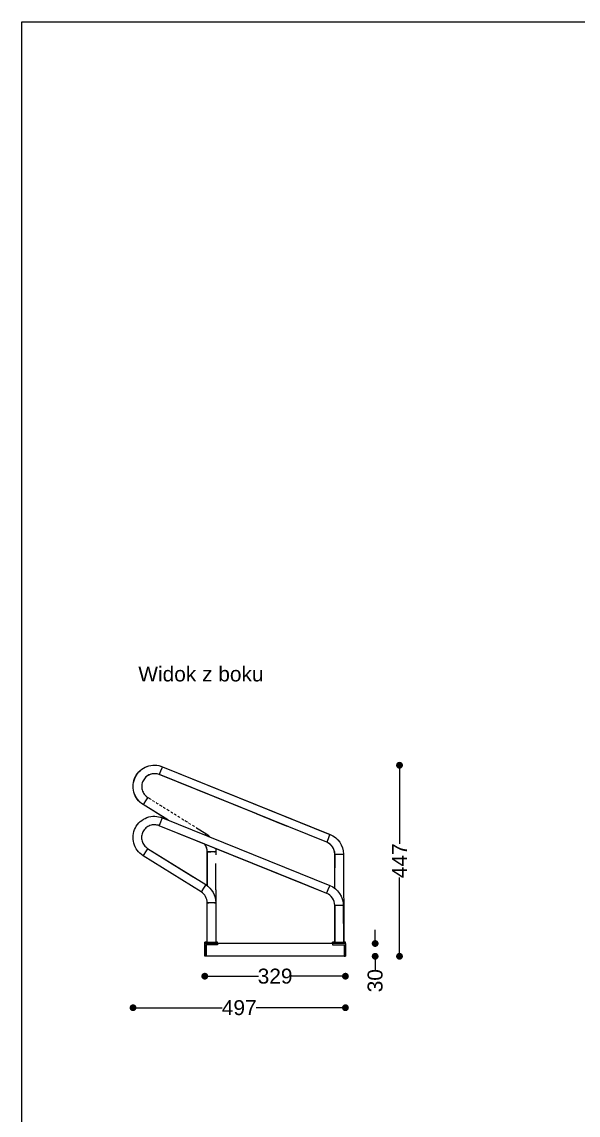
# Model space of a CAD drawing. Header units: millimetres. Extents: x 10366 to 13995, y 24552 to 29685.
# Drawn here: x 10366 to 11668, y 27125 to 29685 of the extents above; entities that cross this region are included whole.
import ezdxf

# ---------------------------------------------------------------- set-up
doc = ezdxf.new("R2010")
doc.units = ezdxf.units.MM
doc.header["$LTSCALE"] = 3
doc.layers.add('DomyÅ›lny', color=7, linetype='Continuous')
doc.styles.get("Standard").update_dxf_attribs({"font": 'arial.ttf'})
doc.dimstyles.new('MATEUSZ', dxfattribs={"dimtxt": 35, "dimasz": 16, "dimexe": 0.18, "dimexo": 0.0625, "dimgap": 0.09, "dimtad": 0, "dimdec": 0, "dimdsep": 46, "dimtxsty": 'Standard', "dimblk": 'DOT', "dimcen": 0.09, "dimse1": 1, "dimse2": 1, "dimadec": 0, "dimazin": 0, "dimtfac": 1, "dimtdec": 0, "dimtofl": 0, "dimtmove": 0, "dimatfit": 3, "dimfxl": 1, "dimtolj": 1, "dimtzin": 0, "dimlwd": 9, "dimlwe": 9, "dimarcsym": 0})

# ---------------------------------------------------------------- blocks, each defined once
blk = doc.blocks.new('_Dot')
at = {"color": 0, "linetype": 'ByBlock', "lineweight": -2}
blk.add_line((-0.5, 0), (-1, 0), dxfattribs=at)
at = {"color": 0, "linetype": 'ByBlock', "const_width": 0.5}
blk.add_lwpolyline([(-0.25, 0, 1), (0.25, 0, 1)], format="xyb", close=True, dxfattribs=at)
blk = doc.blocks.new('*D22')
at = {"color": 0, "lineweight": 9, "transparency": 16777216}
for p, q in [((10642.4, 27376.6), (10835.4, 27376.6)), ((11107.5, 27376.6), (10914.4, 27376.6))]:
    blk.add_line(p, q, dxfattribs=at)
at = {"layer": 'Defpoints', "color": 0, "transparency": 16777216}
for p in [(10626.4, 27775.4), (11123.5, 27497), (11123.5, 27376.6)]:
    blk.add_point(p, dxfattribs=at)
at = {"color": 0, "lineweight": 9, "transparency": 16777216, "xscale": 16, "yscale": 16, "zscale": 16, "rotation": 180}
blk.add_blockref('_Dot', (10626.4, 27376.6), dxfattribs=at)
at = {"color": 0, "lineweight": 9, "transparency": 16777216, "xscale": 16, "yscale": 16, "zscale": 16}
blk.add_blockref('_Dot', (11123.5, 27376.6), dxfattribs=at)
at = {"color": 0, "transparency": 16777216, "insert": (10874.9, 27376.6), "char_height": 35, "attachment_point": 5}
blk.add_mtext('\\A1;497', dxfattribs=at)
blk = doc.blocks.new('*D23')
at = {"color": 0, "lineweight": 9, "transparency": 16777216}
for p, q in [((10810.3, 27450.4), (10920.1, 27450.4)), ((11107.5, 27450.4), (10997.7, 27450.4))]:
    blk.add_line(p, q, dxfattribs=at)
at = {"layer": 'Defpoints', "color": 0, "transparency": 16777216}
for p in [(10794.3, 27497), (11123.5, 27497), (11123.5, 27450.4)]:
    blk.add_point(p, dxfattribs=at)
at = {"color": 0, "lineweight": 9, "transparency": 16777216, "xscale": 16, "yscale": 16, "zscale": 16, "rotation": 180}
blk.add_blockref('_Dot', (10794.3, 27450.4), dxfattribs=at)
at = {"color": 0, "lineweight": 9, "transparency": 16777216, "xscale": 16, "yscale": 16, "zscale": 16}
blk.add_blockref('_Dot', (11123.5, 27450.4), dxfattribs=at)
at = {"color": 0, "transparency": 16777216, "insert": (10958.9, 27450.4), "char_height": 35, "attachment_point": 5}
blk.add_mtext('\\A1;329', dxfattribs=at)
blk = doc.blocks.new('*D24')
at = {"color": 0, "lineweight": 9, "transparency": 16777216}
for p, q in [((11193.1, 27543), (11193.1, 27559)), ((11193.1, 27481), (11193.1, 27465))]:
    blk.add_line(p, q, dxfattribs=at)
at = {"layer": 'Defpoints', "color": 0, "transparency": 16777216}
for p in [(10824.3, 27527), (10794.3, 27497), (11193.1, 27497)]:
    blk.add_point(p, dxfattribs=at)
at = {"color": 0, "lineweight": 9, "transparency": 16777216, "xscale": 16, "yscale": 16, "zscale": 16}
for p, rotation in [((11193.1, 27527), 270), ((11193.1, 27497), 90)]:
    blk.add_blockref('_Dot', p, dxfattribs=dict(at, rotation=rotation))
at = {"color": 0, "transparency": 16777216, "insert": (11193.1, 27439.9), "char_height": 35, "attachment_point": 5, "rotation": 90}
blk.add_mtext('\\A1;30', dxfattribs=at)
blk = doc.blocks.new('*D25')
at = {"color": 0, "lineweight": 9, "transparency": 16777216}
for p, q in [((11250.1, 27928.3), (11250.1, 27760.1)), ((11250.1, 27513), (11250.1, 27681.2))]:
    blk.add_line(p, q, dxfattribs=at)
at = {"layer": 'Defpoints', "color": 0, "transparency": 16777216}
for p in [(10672.6, 27944.3), (11250.1, 27944.3), (11123.5, 27497)]:
    blk.add_point(p, dxfattribs=at)
at = {"color": 0, "lineweight": 9, "transparency": 16777216, "xscale": 16, "yscale": 16, "zscale": 16}
for p, rotation in [((11250.1, 27944.3), 90), ((11250.1, 27497), 270)]:
    blk.add_blockref('_Dot', p, dxfattribs=dict(at, rotation=rotation))
at = {"color": 0, "transparency": 16777216, "insert": (11250.1, 27720.7), "char_height": 35, "attachment_point": 5, "rotation": 90}
blk.add_mtext('\\A1;447', dxfattribs=at)

msp = doc.modelspace()

# ---------------------------------------------------------------- linework, layer by layer
msp.add_lwpolyline([(10366.2, 24552.5), (10366.2, 29684.6), (13995, 29684.6), (13995, 24552.5)], close=True)
at = {"layer": 'DomyÅ›lny'}
for p, q in [((10695.2, 27940.8), (11087.3, 27782.5)), ((10695.5, 27940.8), (11087.6, 27782.5)), ((11079.7, 27763.9), (10687.7, 27922.3)), ((10915.9, 27830.2), (10688, 27922.3)), ((10707.5, 27816.3), (10649.9, 27852.1)), ((10708.5, 27815.9), (10650.3, 27852.1)), ((10660.6, 27869.1), (10661.3, 27868.6)), ((10660.9, 27869.1), (10664.1, 27867)), ((10663.9, 27867), (10664.6, 27866.6)), ((10664.1, 27867), (10664.3, 27866.9)), ((10665.2, 27866.2), (10665.8, 27865.8)), ((10666.4, 27865.4), (10667.1, 27865)), ((10667.7, 27864.7), (10668.3, 27864.2)), ((10672.2, 27861.8), (10672.8, 27861.4)), ((10673.4, 27861.1), (10674.1, 27860.7)), ((10674.7, 27860.3), (10675.3, 27859.9)), ((10675.9, 27859.5), (10676.6, 27859.1)), ((10680.4, 27856.7), (10681.1, 27856.3)), ((10681.7, 27855.9), (10682.4, 27855.5)), ((10682.9, 27855.1), (10683.6, 27854.7)), ((10684.2, 27854.4), (10684.9, 27853.9)), ((10688.7, 27851.5), (10689.4, 27851.1)), ((10690, 27850.8), (10690.6, 27850.4)), ((10691.2, 27850), (10691.9, 27849.6)), ((10692.5, 27849.2), (10693.1, 27848.8)), ((10693.7, 27848.4), (10694.4, 27848)), ((10697, 27846.4), (10697.6, 27846)), ((10698.2, 27845.6), (10698.9, 27845.2)), ((10699.5, 27844.8), (10700.1, 27844.4)), ((10700.7, 27844.1), (10701.4, 27843.6)), ((10702, 27843.3), (10702.6, 27842.9)), ((10705.2, 27841.2), (10705.9, 27840.8)), ((10706.5, 27840.5), (10707.2, 27840.1)), ((10707.7, 27839.7), (10708.4, 27839.3)), ((10709, 27838.9), (10709.7, 27838.5)), ((10710.2, 27838.1), (10710.9, 27837.7)), ((10714.8, 27835.3), (10715.4, 27834.9)), ((10716, 27834.5), (10716.7, 27834.1)), ((10717.3, 27833.8), (10717.9, 27833.4)), ((10718.5, 27833), (10719.2, 27832.6)), ((10723, 27830.2), (10723.7, 27829.8)), ((10724.3, 27829.4), (10724.9, 27829)), ((10725.5, 27828.6), (10726.2, 27828.2)), ((10726.8, 27827.8), (10727.4, 27827.4)), ((10731.3, 27825), (10732, 27824.6)), ((10732.6, 27824.2), (10733.2, 27823.8)), ((10733.8, 27823.5), (10734.5, 27823.1)), ((10735, 27822.7), (10735.7, 27822.3)), ((10915.9, 27830.2), (10972.8, 27807.2)), ((11035.6, 27662.2), (10687.6, 27802.7)), ((11079.7, 27644.4), (10687.6, 27802.7)), ((10695.2, 27821.2), (11087.2, 27662.9)), ((10695.2, 27821.2), (11087.2, 27662.9)), ((10794.8, 27759.4), (10703.3, 27796.4)), ((10739.6, 27819.9), (10740.2, 27819.5)), ((10740.8, 27819.1), (10741.5, 27818.7)), ((10742.1, 27818.3), (10742.7, 27817.9)), ((10743.3, 27817.5), (10744, 27817.1)), ((10744.6, 27816.8), (10745.2, 27816.4)), ((10747.8, 27814.7), (10748.5, 27814.3)), ((10749.1, 27813.9), (10749.7, 27813.5)), ((10750.3, 27813.2), (10751, 27812.8)), ((10751.6, 27812.4), (10752.2, 27812)), ((10752.8, 27811.6), (10753.5, 27811.2)), ((10756.1, 27809.6), (10756.8, 27809.2)), ((10757.4, 27808.8), (10758, 27808.4)), ((10758.6, 27808), (10759.3, 27807.6)), ((10759.9, 27807.2), (10760.5, 27806.8)), ((10761.1, 27806.5), (10761.8, 27806.1)), ((10765.6, 27803.7), (10766.3, 27803.2)), ((10766.9, 27802.9), (10767.5, 27802.5)), ((10768.1, 27802.1), (10768.8, 27801.7)), ((10769.4, 27801.3), (10770, 27800.9)), ((10773.9, 27798.5), (10774.6, 27798.1)), ((10775.1, 27797.7), (10775.8, 27797.3)), ((10775.2, 27797.9), (10797, 27784.3)), ((10776.4, 27796.9), (10777, 27796.5)), ((10777.6, 27796.2), (10778.3, 27795.8)), ((10972.8, 27807.2), (10987.1, 27801.5)), ((10782.2, 27793.4), (10782.8, 27792.9)), ((10783.4, 27792.6), (10784.1, 27792.2)), ((10784.7, 27791.8), (10785.3, 27791.4)), ((10785.9, 27791), (10786.6, 27790.6)), ((10790.4, 27788.2), (10791.1, 27787.8)), ((10791.7, 27787.4), (10792.3, 27787)), ((10792.9, 27786.6), (10793.6, 27786.2)), ((10794.2, 27785.9), (10794.8, 27785.5)), ((10796.2, 27784.6), (10796.6, 27784.3)), ((10660.5, 27749.5), (10763.4, 27685.5)), ((10660.5, 27749.5), (10796.6, 27664.8)), ((11022.7, 27667.4), (10794.8, 27759.4)), ((10786, 27647.9), (10649.9, 27732.6)), ((10786, 27647.9), (10649.9, 27732.6)), ((10800, 27662.5), (10800, 27741.9)), ((10800.4, 27662.2), (10800.4, 27741.9)), ((10820.4, 27741.8), (10820.4, 27734.2)), ((11098.8, 27656.2), (11098.5, 27736.1)), ((11098.8, 27735.8), (11098.8, 27736.1)), ((11098.8, 27735.8), (11098.8, 27735.4)), ((11098.8, 27735.4), (11098.8, 27734.6)), ((11098.8, 27734.6), (11098.8, 27733.9)), ((11098.8, 27733.9), (11098.8, 27732.9)), ((11098.8, 27732.9), (11098.8, 27732.7)), ((11098.8, 27732.7), (11098.8, 27732.4)), ((11098.8, 27732.4), (11098.8, 27731)), ((11098.8, 27731), (11098.8, 27730.6)), ((11098.8, 27730.6), (11098.8, 27729.7)), ((11098.8, 27729.7), (11098.8, 27729.3)), ((11098.8, 27729.3), (11098.8, 27729)), ((11098.8, 27729), (11098.8, 27728.7)), ((11098.8, 27728.7), (11098.8, 27728)), ((11098.8, 27728), (11098.8, 27727.6)), ((11098.8, 27727.6), (11098.8, 27726.9)), ((11098.8, 27726.9), (11098.9, 27726.2)), ((11098.9, 27726.2), (11098.9, 27725.8)), ((11098.9, 27725.8), (11098.9, 27725.1)), ((11098.9, 27725.1), (11098.9, 27724.9)), ((11098.9, 27724.9), (11098.9, 27724.3)), ((11098.9, 27724.3), (11098.9, 27724)), ((11098.9, 27724), (11098.9, 27723.6)), ((11098.9, 27723.6), (11098.9, 27723)), ((11098.9, 27723), (11098.9, 27721.6)), ((11098.9, 27721.6), (11098.9, 27721.2)), ((11098.9, 27721.2), (11098.9, 27720.6)), ((11098.9, 27720.6), (11098.9, 27720.2)), ((11098.9, 27720.2), (11098.9, 27720)), ((11098.9, 27720), (11098.9, 27719.8)), ((11098.9, 27719.8), (11098.9, 27719.5)), ((11098.9, 27719.5), (11098.9, 27719)), ((11118.8, 27736.1), (11119.5, 27530)), ((10820.4, 27652.9), (10820.4, 27714.4)), ((11098.9, 27719), (11098.9, 27718.6)), ((11098.9, 27718.6), (11098.9, 27716.1)), ((11098.9, 27716.1), (11098.9, 27715.3)), ((11098.9, 27715.3), (11098.9, 27713.7)), ((11098.9, 27713.7), (11098.9, 27712.4)), ((11098.9, 27712.4), (11098.9, 27711.3)), ((11098.9, 27711.3), (11098.9, 27710.3)), ((11098.9, 27710.3), (11098.9, 27709)), ((11098.9, 27709), (11098.9, 27707.1)), ((11098.9, 27707.1), (11098.9, 27706)), ((11098.9, 27706), (11098.9, 27704.1)), ((11098.9, 27704.1), (11098.9, 27703.8)), ((11098.9, 27703.8), (11098.9, 27703.8)), ((10763.4, 27685.5), (10776.4, 27677.4)), ((10776.4, 27677.4), (10796.6, 27664.8)), ((10820.4, 27652.9), (10820.4, 27530)), ((11079.7, 27644.4), (11022.7, 27667.4)), ((10800, 27530.1), (10800, 27626)), ((10800, 27530), (10800, 27622.4)), ((10820, 27622.3), (10820, 27530)), ((11098.5, 27615.9), (11098.5, 27616.6)), ((11098.8, 27530), (11098.5, 27616.6)), ((11098.5, 27615.9), (11098.5, 27614.5)), ((11098.5, 27614.5), (11098.5, 27613.7)), ((11098.5, 27613.7), (11098.5, 27612.9)), ((11098.5, 27612.9), (11098.5, 27611.9)), ((11098.5, 27611.9), (11098.5, 27610.5)), ((11098.5, 27610.5), (11098.5, 27609.4)), ((11098.5, 27609.4), (11098.5, 27608.9)), ((11098.5, 27608.9), (11098.5, 27607)), ((11098.5, 27607), (11098.5, 27605.9)), ((11098.5, 27605.9), (11098.5, 27604.4)), ((11098.5, 27604.4), (11098.5, 27603.9)), ((11098.5, 27603.9), (11098.5, 27602.7)), ((11098.5, 27602.7), (11098.5, 27601.1)), ((11098.5, 27601.1), (11098.5, 27600.1)), ((11098.5, 27600.1), (11098.6, 27590.8)), ((11118.5, 27616.6), (11118.8, 27530)), ((11118.5, 27616.6), (11118.8, 27530)), ((11098.6, 27590.8), (11098.8, 27530)), ((10794.3, 27527), (10794.3, 27530)), ((11123.5, 27527), (10794.3, 27527)), ((10794.3, 27527), (10794.3, 27497)), ((10794.3, 27497), (10794.3, 27527)), ((10794.3, 27527), (10824.3, 27527)), ((10824.3, 27524), (10797.3, 27524)), ((10797.3, 27524), (10797.3, 27497)), ((10799.3, 27530), (10819.3, 27530)), ((10799.3, 27527), (10799.3, 27530)), ((10819.3, 27527), (10819.3, 27530)), ((10824.3, 27527), (10824.3, 27530)), ((10824.3, 27527), (10824.3, 27524)), ((11093.5, 27527), (11093.5, 27530)), ((11123.5, 27527), (11093.5, 27527)), ((11093.5, 27527), (11093.5, 27524)), ((11093.5, 27524), (11120.5, 27524)), ((11098.5, 27527), (11098.5, 27530)), ((11098.5, 27530), (11118.5, 27530)), ((11118.5, 27527), (11118.5, 27530)), ((11120.5, 27524), (11120.5, 27497)), ((11123.5, 27527), (11123.5, 27530)), ((11123.5, 27527), (11123.5, 27497)), ((11123.5, 27497), (11123.5, 27527)), ((11123.5, 27497), (10794.3, 27497)), ((10797.3, 27497), (10794.3, 27497)), ((11120.5, 27497), (11123.5, 27497))]:
    msp.add_line(p, q, dxfattribs=at)
for points in [[(10649.9, 27852.1, 0), (10646.1, 27854.8, 0), (10642.6, 27857.8, 0), (10639.3, 27861, 0), (10636.3, 27864.6, 0), (10633.7, 27868.4, 0), (10631.5, 27872.5, 0), (10629.6, 27876.8, 0), (10628.2, 27881.2, 0), (10627.2, 27885.7, 0), (10626.6, 27890.3, 0), (10626.4, 27894.9, 0), (10626.6, 27899.6, 0), (10627.3, 27904.2, 0), (10628.4, 27908.7, 0), (10629.9, 27913.1, 0), (10631.9, 27917.3, 0), (10634.1, 27921.3, 0), (10636.8, 27925.1, 0), (10639.8, 27928.6, 0), (10643.1, 27931.9, 0), (10646.8, 27934.8, 0), (10650.6, 27937.4, 0), (10654.7, 27939.6, 0), (10659, 27941.4, 0), (10663.4, 27942.8, 0), (10667.9, 27943.8, 0), (10672.6, 27944.3, 0), (10677.2, 27944.5, 0), (10681.8, 27944.2, 0), (10686.4, 27943.4, 0), (10690.8, 27942.3, 0), (10695.2, 27940.8, 0)], [(10650.3, 27852.1, 0), (10646.4, 27854.8, 0), (10642.9, 27857.8, 0), (10639.6, 27861, 0), (10636.7, 27864.6, 0), (10634.1, 27868.4, 0), (10631.8, 27872.5, 0), (10630, 27876.8, 0), (10628.5, 27881.2, 0), (10627.5, 27885.7, 0), (10626.9, 27890.3, 0), (10626.7, 27894.9, 0), (10627, 27899.6, 0), (10627.6, 27904.2, 0), (10628.7, 27908.7, 0), (10630.3, 27913.1, 0), (10632.2, 27917.3, 0), (10634.5, 27921.3, 0), (10637.1, 27925.1, 0), (10640.1, 27928.6, 0), (10643.5, 27931.9, 0), (10647.1, 27934.8, 0), (10651, 27937.4, 0), (10655, 27939.6, 0), (10659.3, 27941.4, 0), (10663.7, 27942.8, 0), (10668.3, 27943.8, 0), (10672.9, 27944.3, 0), (10677.5, 27944.5, 0), (10682.1, 27944.2, 0), (10686.7, 27943.4, 0), (10691.2, 27942.3, 0), (10695.5, 27940.8, 0)], [(10688, 27922.3, 0), (10685.3, 27923.2, 0), (10682.6, 27923.9, 0), (10679.9, 27924.3, 0), (10677.1, 27924.5, 0), (10674.3, 27924.4, 0), (10671.6, 27924.1, 0), (10668.9, 27923.5, 0), (10666.2, 27922.6, 0), (10663.6, 27921.5, 0), (10661.2, 27920.2, 0), (10658.9, 27918.6, 0), (10656.7, 27916.9, 0), (10654.7, 27915, 0), (10652.9, 27912.8, 0), (10651.3, 27910.5, 0), (10650, 27908.1, 0), (10648.8, 27905.6, 0), (10647.9, 27903, 0), (10647.2, 27900.3, 0), (10646.8, 27897.5, 0), (10646.7, 27894.7, 0), (10646.8, 27891.9, 0), (10647.2, 27889.2, 0), (10647.8, 27886.5, 0), (10648.7, 27883.8, 0), (10649.8, 27881.3, 0), (10651.1, 27878.9, 0), (10652.7, 27876.5, 0), (10654.5, 27874.4, 0), (10656.5, 27872.4, 0), (10658.6, 27870.6, 0), (10660.9, 27869.1, 0)], [(10687.7, 27922.3, 0), (10684.4, 27923.4, 0), (10681.1, 27924.1, 0), (10677.8, 27924.4, 0), (10674.4, 27924.4, 0), (10671.1, 27924, 0), (10667.8, 27923.3, 0), (10664.6, 27922.1, 0), (10661.6, 27920.6, 0)], [(10688, 27922.3, 0), (10688, 27922.3, 0), (10688, 27922.3, 0), (10688, 27922.3, 0), (10688, 27922.3, 0), (10688, 27922.3, 0), (10688, 27922.3, 0), (10688, 27922.3, 0), (10688, 27922.3, 0), (10688, 27922.3, 0), (10688, 27922.3, 0), (10688, 27922.3, 0), (10688, 27922.3, 0), (10688, 27922.3, 0), (10688.1, 27922.5, 0), (10688.5, 27923.4, 0), (10691.7, 27931.3, 0), (10694.4, 27938, 0), (10695.3, 27940.1, 0), (10695.5, 27940.6, 0), (10695.5, 27940.7, 0), (10695.5, 27940.8, 0), (10695.5, 27940.8, 0), (10695.5, 27940.8, 0), (10695.5, 27940.8, 0), (10695.5, 27940.8, 0), (10695.5, 27940.8, 0), (10695.5, 27940.8, 0), (10695.5, 27940.8, 0), (10695.5, 27940.8, 0), (10695.5, 27940.8, 0), (10695.5, 27940.8, 0), (10695.5, 27940.8, 0), (10695.5, 27940.8, 0)], [(10656.4, 27916.9, 0), (10656, 27916.6, 0)], [(10657.5, 27917.9, 0), (10657.1, 27917.5, 0)], [(10659.5, 27919.3, 0), (10659.1, 27919.1, 0)], [(10660, 27919.6, 0), (10659.6, 27919.4, 0)], [(10660.5, 27919.9, 0), (10660.1, 27919.7, 0)], [(10661.5, 27920.6, 0), (10660.8, 27920.2, 0)], [(10655.6, 27872.9, 0), (10656.3, 27872.3, 0)], [(10660.9, 27869.1, 0), (10660.9, 27869.1, 0), (10660.9, 27869.1, 0), (10660.9, 27869.1, 0), (10660.9, 27869.1, 0), (10660.9, 27869.1, 0), (10660.9, 27869.1, 0), (10660.9, 27869.1, 0), (10660.9, 27869.1, 0), (10660.9, 27869.1, 0), (10660.9, 27869.1, 0), (10660.9, 27869.1, 0), (10660.9, 27869.1, 0), (10660.9, 27869, 0), (10660.7, 27868.8, 0), (10660.2, 27868, 0), (10655.7, 27860.8, 0), (10651.9, 27854.7, 0), (10650.6, 27852.7, 0), (10650.4, 27852.3, 0), (10650.3, 27852.2, 0), (10650.3, 27852.1, 0), (10650.3, 27852.1, 0), (10650.3, 27852.1, 0), (10650.3, 27852.1, 0), (10650.3, 27852.1, 0), (10650.3, 27852.1, 0), (10650.3, 27852.1, 0), (10650.3, 27852.1, 0), (10650.3, 27852.1, 0), (10650.3, 27852.1, 0), (10650.3, 27852.1, 0), (10650.3, 27852.1, 0), (10650.3, 27852.1, 0)], [(10649.9, 27732.6, 0), (10646.1, 27735.2, 0), (10642.5, 27738.2, 0), (10639.3, 27741.5, 0), (10636.3, 27745.1, 0), (10633.7, 27748.9, 0), (10631.5, 27753, 0), (10629.6, 27757.2, 0), (10628.2, 27761.7, 0), (10627.1, 27766.2, 0), (10626.5, 27770.8, 0), (10626.4, 27775.4, 0), (10626.6, 27780, 0), (10627.3, 27784.6, 0), (10628.4, 27789.1, 0), (10629.9, 27793.5, 0), (10631.8, 27797.7, 0), (10634.1, 27801.8, 0), (10636.8, 27805.6, 0), (10639.8, 27809.1, 0), (10643.1, 27812.4, 0), (10646.7, 27815.3, 0), (10650.6, 27817.8, 0), (10654.7, 27820, 0), (10658.9, 27821.8, 0), (10663.4, 27823.3, 0), (10667.9, 27824.2, 0), (10672.5, 27824.8, 0), (10677.2, 27824.9, 0), (10681.8, 27824.6, 0), (10686.3, 27823.9, 0), (10690.8, 27822.8, 0), (10695.2, 27821.2, 0)], [(10649.9, 27732.6, 0), (10646.1, 27735.2, 0), (10642.5, 27738.2, 0), (10639.3, 27741.5, 0), (10636.3, 27745.1, 0), (10633.7, 27748.9, 0), (10631.5, 27753, 0), (10629.6, 27757.2, 0), (10628.2, 27761.7, 0), (10627.1, 27766.2, 0), (10626.5, 27770.8, 0), (10626.4, 27775.4, 0), (10626.6, 27780, 0), (10627.3, 27784.6, 0), (10628.4, 27789.1, 0), (10629.9, 27793.5, 0), (10631.8, 27797.7, 0), (10634.1, 27801.8, 0), (10636.8, 27805.6, 0), (10639.8, 27809.1, 0), (10643.1, 27812.4, 0), (10646.7, 27815.3, 0), (10650.6, 27817.8, 0), (10654.7, 27820, 0), (10658.9, 27821.8, 0), (10663.4, 27823.3, 0), (10667.9, 27824.2, 0), (10672.5, 27824.8, 0), (10677.2, 27824.9, 0), (10681.8, 27824.6, 0), (10686.3, 27823.9, 0), (10690.8, 27822.8, 0), (10695.2, 27821.2, 0)], [(10687.6, 27802.7, 0), (10685, 27803.7, 0), (10682.3, 27804.3, 0), (10679.5, 27804.8, 0), (10676.8, 27804.9, 0), (10674, 27804.9, 0), (10671.2, 27804.5, 0), (10668.5, 27803.9, 0), (10665.9, 27803.1, 0), (10663.3, 27802, 0), (10660.8, 27800.6, 0), (10658.5, 27799.1, 0), (10656.4, 27797.4, 0), (10654.4, 27795.4, 0), (10652.6, 27793.3, 0), (10651, 27791, 0), (10649.6, 27788.6, 0), (10648.5, 27786, 0), (10647.6, 27783.4, 0), (10646.9, 27780.7, 0), (10646.5, 27778, 0), (10646.4, 27775.2, 0), (10646.5, 27772.4, 0), (10646.8, 27769.6, 0), (10647.5, 27766.9, 0), (10648.3, 27764.3, 0), (10649.4, 27761.8, 0), (10650.8, 27759.3, 0), (10652.4, 27757, 0), (10654.2, 27754.9, 0), (10656.1, 27752.9, 0), (10658.3, 27751.1, 0), (10660.5, 27749.5, 0)], [(10687.6, 27802.7, 0), (10685, 27803.7, 0), (10682.3, 27804.3, 0), (10679.5, 27804.8, 0), (10676.8, 27804.9, 0), (10674, 27804.9, 0), (10671.2, 27804.5, 0), (10668.5, 27803.9, 0), (10665.9, 27803.1, 0), (10663.3, 27802, 0), (10660.8, 27800.6, 0), (10658.5, 27799.1, 0), (10656.4, 27797.4, 0), (10654.4, 27795.4, 0), (10652.6, 27793.3, 0), (10651, 27791, 0), (10649.6, 27788.6, 0), (10648.5, 27786, 0), (10647.6, 27783.4, 0), (10646.9, 27780.7, 0), (10646.5, 27778, 0), (10646.4, 27775.2, 0), (10646.5, 27772.4, 0), (10646.8, 27769.6, 0), (10647.5, 27766.9, 0), (10648.3, 27764.3, 0), (10649.4, 27761.8, 0), (10650.8, 27759.3, 0), (10652.4, 27757, 0), (10654.2, 27754.9, 0), (10656.1, 27752.9, 0), (10658.3, 27751.1, 0), (10660.5, 27749.5, 0)], [(10687.6, 27802.7, 0), (10687.6, 27802.7, 0), (10687.6, 27802.7, 0), (10687.6, 27802.7, 0), (10687.6, 27802.7, 0), (10687.6, 27802.7, 0), (10687.6, 27802.7, 0), (10687.6, 27802.7, 0), (10687.6, 27802.7, 0), (10687.6, 27802.7, 0), (10687.6, 27802.7, 0), (10687.6, 27802.7, 0), (10687.6, 27802.7, 0), (10687.7, 27802.8, 0), (10687.7, 27803, 0), (10688.1, 27803.9, 0), (10691.3, 27811.8, 0), (10694, 27818.4, 0), (10694.9, 27820.6, 0), (10695.1, 27821.1, 0), (10695.2, 27821.2, 0), (10695.2, 27821.2, 0), (10695.2, 27821.2, 0), (10695.2, 27821.2, 0), (10695.2, 27821.2, 0), (10695.2, 27821.2, 0), (10695.2, 27821.2, 0), (10695.2, 27821.2, 0), (10695.2, 27821.2, 0), (10695.2, 27821.2, 0), (10695.2, 27821.2, 0), (10695.2, 27821.2, 0), (10695.2, 27821.2, 0), (10695.2, 27821.2, 0)], [(10797, 27784.3, 0), (10797, 27784.3, 0), (10797, 27784.3, 0), (10797, 27784.3, 0), (10797, 27784.3, 0), (10797, 27784.3, 0), (10797, 27784.3, 0), (10797, 27784.3, 0), (10797, 27784.3, 0), (10797, 27784.3, 0), (10797, 27784.3, 0), (10797, 27784.3, 0), (10797, 27784.3, 0), (10797, 27784.3, 0), (10797, 27784.3, 0), (10796.9, 27784.2, 0), (10796.8, 27784, 0), (10796.1, 27782.9, 0), (10794.9, 27781, 0)], [(10796.6, 27784.3, 0), (10797.3, 27783.9, 0)], [(10797, 27784.3, 0), (10802.4, 27780.4, 0), (10807.2, 27775.8, 0)], [(10798.8, 27782.9, 0), (10799.4, 27782.5, 0)], [(10801.5, 27780.9, 0), (10802, 27780.4, 0)], [(10802.4, 27780.1, 0), (10802.9, 27779.7, 0)], [(10804, 27778.7, 0), (10804.6, 27778.1, 0)], [(11080, 27763.9, 0), (11080, 27763.9, 0), (11080, 27763.9, 0), (11080, 27763.9, 0), (11080, 27763.9, 0), (11080, 27763.9, 0), (11080, 27763.9, 0), (11080, 27763.9, 0), (11080, 27763.9, 0), (11080, 27763.9, 0), (11080, 27763.9, 0), (11080, 27763.9, 0), (11080, 27764, 0), (11080.1, 27764, 0), (11080.2, 27764.2, 0), (11080.5, 27765.1, 0), (11083.7, 27773, 0), (11086.5, 27779.7, 0), (11087.3, 27781.8, 0), (11087.5, 27782.3, 0), (11087.6, 27782.4, 0), (11087.6, 27782.5, 0), (11087.6, 27782.5, 0), (11087.6, 27782.5, 0), (11087.6, 27782.5, 0), (11087.6, 27782.5, 0), (11087.6, 27782.5, 0), (11087.6, 27782.5, 0), (11087.6, 27782.5, 0), (11087.6, 27782.5, 0), (11087.6, 27782.5, 0), (11087.6, 27782.5, 0), (11087.6, 27782.5, 0), (11087.6, 27782.5, 0)], [(11087.3, 27782.5, 0), (11092.7, 27779.9, 0)], [(11087.6, 27782.5, 0), (11094.3, 27779.1, 0), (11100.3, 27774.8, 0), (11105.6, 27769.7, 0), (11110.1, 27763.9, 0), (11113.8, 27757.6, 0), (11116.5, 27750.8, 0), (11118.2, 27743.6, 0), (11118.8, 27736.1, 0)], [(11092.8, 27779.8, 0), (11093.7, 27779.2, 0)], [(11093.9, 27779.2, 0), (11094.5, 27778.7, 0)], [(11098.8, 27775.7, 0), (11099.4, 27775.3, 0)], [(11099.6, 27775.1, 0), (11100.1, 27774.7, 0)], [(11100.6, 27774.3, 0), (11101.1, 27773.9, 0)], [(11102.1, 27772.9, 0), (11103.1, 27772, 0)], [(11104.3, 27770.7, 0), (11104.7, 27770.3, 0)], [(10660.5, 27749.5, 0), (10660.5, 27749.5, 0), (10660.5, 27749.5, 0), (10660.5, 27749.5, 0), (10660.5, 27749.5, 0), (10660.5, 27749.5, 0), (10660.5, 27749.5, 0), (10660.5, 27749.5, 0), (10660.5, 27749.5, 0), (10660.5, 27749.5, 0), (10660.5, 27749.5, 0), (10660.5, 27749.5, 0), (10660.5, 27749.5, 0), (10660.5, 27749.5, 0), (10660.4, 27749.3, 0), (10659.9, 27748.5, 0), (10655.3, 27741.3, 0), (10651.5, 27735.2, 0), (10650.3, 27733.2, 0), (10650, 27732.7, 0), (10649.9, 27732.6, 0), (10649.9, 27732.6, 0), (10649.9, 27732.6, 0), (10649.9, 27732.6, 0), (10649.9, 27732.6, 0), (10649.9, 27732.6, 0), (10649.9, 27732.6, 0), (10649.9, 27732.6, 0), (10649.9, 27732.6, 0), (10649.9, 27732.6, 0), (10649.9, 27732.6, 0), (10649.9, 27732.6, 0), (10649.9, 27732.6, 0), (10649.9, 27732.6, 0)], [(10794.2, 27759.7, 0), (10793.9, 27760.1, 0)], [(10800, 27741.9, 0), (10799.7, 27746.6, 0), (10798.5, 27751.2, 0), (10796.7, 27755.6, 0), (10794.2, 27759.7, 0)], [(10794.6, 27759.5, 0), (10794.3, 27760, 0)], [(10800.4, 27741.9, 0), (10800, 27746.5, 0), (10798.9, 27751.1, 0), (10797.1, 27755.5, 0), (10794.6, 27759.5, 0)], [(10819.8, 27749.4, 0), (10820.4, 27741.8, 0)], [(11098.5, 27736.1, 0), (11098.1, 27740.6, 0), (11097, 27744.9, 0), (11095.4, 27749, 0), (11093.1, 27752.9, 0), (11090.4, 27756.3, 0), (11087.2, 27759.4, 0), (11083.6, 27762, 0), (11079.7, 27763.9, 0)], [(11098.8, 27736.1, 0), (11098.4, 27740.6, 0), (11097.4, 27744.9, 0), (11095.7, 27749, 0), (11093.5, 27752.9, 0), (11090.7, 27756.3, 0), (11087.6, 27759.4, 0), (11084, 27762, 0), (11080, 27763.9, 0)], [(10800.4, 27741.9, 0), (10800.4, 27741.9, 0), (10800.4, 27741.9, 0), (10800.4, 27741.9, 0), (10800.4, 27741.9, 0), (10800.4, 27741.9, 0), (10800.4, 27741.9, 0), (10800.4, 27741.9, 0), (10800.4, 27741.9, 0), (10800.4, 27741.9, 0), (10800.4, 27741.9, 0), (10800.4, 27741.9, 0), (10800.4, 27741.9, 0), (10800.4, 27741.9, 0), (10800.4, 27741.9, 0), (10800.5, 27741.9, 0), (10800.7, 27741.9, 0), (10802, 27741.9, 0), (10804.2, 27741.9, 0)], [(10820.4, 27741.8, 0), (10820.4, 27741.8, 0), (10820.4, 27741.8, 0), (10820.4, 27741.8, 0), (10820.4, 27741.8, 0), (10820.4, 27741.8, 0), (10820.4, 27741.8, 0), (10820.4, 27741.8, 0), (10820.4, 27741.8, 0), (10820.4, 27741.8, 0), (10820.4, 27741.8, 0), (10820.4, 27741.8, 0), (10820.3, 27741.8, 0), (10820.3, 27741.8, 0), (10820.1, 27741.8, 0), (10819.1, 27741.8, 0), (10810.6, 27741.9, 0), (10803.4, 27741.9, 0), (10801.1, 27741.9, 0), (10800.5, 27741.9, 0), (10800.4, 27741.9, 0), (10800.4, 27741.9, 0), (10800.4, 27741.9, 0), (10800.4, 27741.9, 0), (10800.4, 27741.9, 0), (10800.4, 27741.9, 0), (10800.4, 27741.9, 0), (10800.4, 27741.9, 0), (10800.4, 27741.9, 0), (10800.4, 27741.9, 0), (10800.4, 27741.9, 0), (10800.4, 27741.9, 0), (10800.4, 27741.9, 0), (10800.4, 27741.9, 0)], [(10820.4, 27741.8, 0), (10820.4, 27741.8, 0), (10820.4, 27741.8, 0), (10820.4, 27741.8, 0), (10820.4, 27741.8, 0), (10820.4, 27741.8, 0), (10820.4, 27741.8, 0), (10820.4, 27741.8, 0), (10820.4, 27741.8, 0), (10820.4, 27741.8, 0), (10820.4, 27741.8, 0), (10820.4, 27741.8, 0), (10820.3, 27741.8, 0), (10820.3, 27741.8, 0), (10820.1, 27741.8, 0), (10819.1, 27741.8, 0), (10810.6, 27741.9, 0), (10803.4, 27741.9, 0), (10801.1, 27741.9, 0), (10800.5, 27741.9, 0), (10800.4, 27741.9, 0), (10800.4, 27741.9, 0), (10800.4, 27741.9, 0), (10800.4, 27741.9, 0), (10800.4, 27741.9, 0), (10800.4, 27741.9, 0), (10800.4, 27741.9, 0), (10800.4, 27741.9, 0), (10800.4, 27741.9, 0), (10800.4, 27741.9, 0), (10800.4, 27741.9, 0), (10800.4, 27741.9, 0), (10800.4, 27741.9, 0), (10800.4, 27741.9, 0)], [(10807.6, 27741.9, 0), (10804.9, 27741.9, 0)], [(10807.6, 27741.9, 0), (10804.9, 27741.9, 0)], [(10805.1, 27741.9, 0), (10808.1, 27741.9, 0)], [(10805.1, 27741.9, 0), (10808.1, 27741.9, 0)], [(10805.1, 27741.9, 0), (10808.1, 27741.9, 0)], [(10805.1, 27741.9, 0), (10808.1, 27741.9, 0)], [(10816.8, 27741.8, 0), (10818.1, 27741.8, 0)], [(11098.8, 27736.1, 0), (11098.8, 27736.1, 0), (11098.8, 27736.1, 0), (11098.8, 27736.1, 0), (11098.8, 27736.1, 0), (11098.8, 27736.1, 0), (11098.8, 27736.1, 0), (11098.8, 27736.1, 0), (11098.8, 27736.1, 0), (11098.8, 27736.1, 0), (11098.8, 27736.1, 0), (11098.8, 27736.1, 0), (11098.8, 27736.1, 0), (11098.9, 27736.1, 0), (11099.1, 27736.1, 0), (11100, 27736.1, 0), (11118.8, 27736.1, 0)], [(10796.6, 27664.8, 0), (10796.6, 27664.8, 0), (10796.6, 27664.8, 0), (10796.6, 27664.8, 0), (10796.6, 27664.8, 0), (10796.6, 27664.8, 0), (10796.6, 27664.8, 0), (10796.6, 27664.8, 0), (10796.6, 27664.8, 0), (10796.6, 27664.8, 0), (10796.6, 27664.8, 0), (10796.6, 27664.8, 0), (10796.6, 27664.8, 0), (10796.6, 27664.7, 0), (10796.5, 27664.5, 0), (10796, 27663.7, 0), (10791.4, 27656.5, 0), (10787.6, 27650.4, 0), (10786.4, 27648.5, 0), (10786.1, 27648, 0), (10786, 27647.9, 0), (10786, 27647.9, 0), (10786, 27647.9, 0), (10786, 27647.9, 0), (10786, 27647.9, 0), (10786, 27647.9, 0), (10786, 27647.9, 0), (10786, 27647.9, 0), (10786, 27647.9, 0), (10786, 27647.9, 0), (10786, 27647.9, 0), (10786, 27647.9, 0), (10786, 27647.9, 0), (10786, 27647.9, 0)], [(10800, 27622.4, 0), (10799.8, 27626.1, 0), (10799, 27629.8, 0), (10797.8, 27633.5, 0), (10796.2, 27636.9, 0), (10794.1, 27640.2, 0), (10791.7, 27643.1, 0), (10789, 27645.7, 0), (10786, 27647.9, 0)], [(10796.6, 27664.8, 0), (10801.7, 27661.1, 0), (10806.3, 27656.8, 0), (10810.3, 27651.9, 0), (10813.7, 27646.6, 0), (10816.4, 27640.8, 0), (10818.4, 27634.8, 0), (10819.6, 27628.6, 0), (10820, 27622.3, 0)], [(11079.7, 27644.4, 0), (11079.7, 27644.4, 0), (11079.7, 27644.4, 0), (11079.7, 27644.4, 0), (11079.7, 27644.4, 0), (11079.7, 27644.4, 0), (11079.7, 27644.4, 0), (11079.7, 27644.4, 0), (11079.7, 27644.4, 0), (11079.7, 27644.4, 0), (11079.7, 27644.4, 0), (11079.7, 27644.4, 0), (11079.7, 27644.4, 0), (11079.7, 27644.5, 0), (11079.8, 27644.7, 0), (11080.2, 27645.5, 0), (11083.4, 27653.4, 0), (11086.1, 27660.1, 0), (11087, 27662.3, 0), (11087.2, 27662.8, 0), (11087.2, 27662.9, 0), (11087.2, 27662.9, 0), (11087.2, 27662.9, 0), (11087.2, 27662.9, 0), (11087.2, 27662.9, 0), (11087.2, 27662.9, 0), (11087.2, 27662.9, 0), (11087.2, 27662.9, 0), (11087.2, 27662.9, 0), (11087.2, 27662.9, 0), (11087.2, 27662.9, 0), (11087.2, 27662.9, 0), (11087.2, 27662.9, 0), (11087.2, 27662.9, 0)], [(11098.5, 27616.6, 0), (11098.1, 27621, 0), (11097, 27625.4, 0), (11095.3, 27629.5, 0), (11093.1, 27633.3, 0), (11090.4, 27636.8, 0), (11087.2, 27639.9, 0), (11083.6, 27642.4, 0), (11079.7, 27644.4, 0)], [(11098.5, 27616.6, 0), (11098.1, 27621, 0), (11097, 27625.4, 0), (11095.3, 27629.5, 0), (11093.1, 27633.3, 0), (11090.4, 27636.8, 0), (11087.2, 27639.9, 0), (11083.6, 27642.4, 0), (11079.7, 27644.4, 0)], [(11087.3, 27662.9, 0), (11094, 27659.5, 0), (11100, 27655.2, 0), (11105.3, 27650.2, 0), (11109.8, 27644.4, 0), (11113.4, 27638, 0), (11116.1, 27631.2, 0), (11117.9, 27624, 0), (11118.5, 27616.6, 0)], [(11087.3, 27662.9, 0), (11094, 27659.5, 0), (11100, 27655.2, 0), (11105.3, 27650.2, 0), (11109.8, 27644.4, 0), (11113.4, 27638, 0), (11116.1, 27631.2, 0), (11117.9, 27624, 0), (11118.5, 27616.6, 0)], [(10800, 27622.4, 0), (10800, 27622.4, 0), (10800, 27622.4, 0), (10800, 27622.4, 0), (10800, 27622.4, 0), (10800, 27622.4, 0), (10800, 27622.4, 0), (10800, 27622.4, 0), (10800, 27622.4, 0), (10800, 27622.4, 0), (10800, 27622.4, 0), (10800, 27622.4, 0), (10800, 27622.4, 0), (10800, 27622.4, 0), (10800, 27622.4, 0), (10800.1, 27622.4, 0), (10800.3, 27622.4, 0), (10801.2, 27622.4, 0), (10802.9, 27622.4, 0)], [(10816.8, 27622.3, 0), (10819.5, 27622.3, 0), (10820, 27622.3, 0), (10820, 27622.3, 0), (10820, 27622.3, 0), (10820, 27622.3, 0), (10820, 27622.3, 0), (10820, 27622.3, 0), (10820, 27622.3, 0), (10820, 27622.3, 0), (10820, 27622.3, 0), (10820, 27622.3, 0), (10820, 27622.3, 0), (10820, 27622.3, 0), (10820, 27622.3, 0), (10820, 27622.3, 0), (10820, 27622.3, 0), (10820, 27622.3, 0), (10820, 27622.3, 0), (10820, 27622.3, 0), (10820, 27622.3, 0), (10820, 27622.3, 0), (10819.9, 27622.3, 0), (10819.5, 27622.3, 0), (10818, 27622.3, 0), (10812.5, 27622.3, 0), (10806.5, 27622.3, 0), (10801.7, 27622.4, 0), (10800.4, 27622.4, 0), (10800.1, 27622.4, 0), (10800, 27622.4, 0), (10800, 27622.4, 0), (10800, 27622.4, 0), (10800, 27622.4, 0), (10800, 27622.4, 0), (10800, 27622.4, 0), (10800, 27622.4, 0), (10800, 27622.4, 0), (10800, 27622.4, 0), (10800, 27622.4, 0), (10800, 27622.4, 0), (10800, 27622.4, 0), (10800, 27622.4, 0)], [(10800, 27622.4, 0), (10800, 27622.4, 0), (10800, 27622.4, 0), (10800, 27622.4, 0), (10800, 27622.4, 0), (10800, 27622.4, 0), (10800, 27622.4, 0), (10800, 27622.4, 0), (10800, 27622.4, 0), (10800, 27622.4, 0), (10800, 27622.4, 0), (10800, 27622.4, 0), (10800, 27622.4, 0), (10800, 27622.4, 0), (10800, 27622.4, 0), (10800.1, 27622.4, 0), (10800.4, 27622.4, 0), (10801.6, 27622.4, 0), (10803.9, 27622.4, 0)], [(10820, 27622.3, 0), (10820, 27622.3, 0), (10820, 27622.3, 0), (10820, 27622.3, 0), (10820, 27622.3, 0), (10820, 27622.3, 0), (10820, 27622.3, 0), (10820, 27622.3, 0), (10820, 27622.3, 0), (10820, 27622.3, 0), (10820, 27622.3, 0), (10820, 27622.3, 0), (10820, 27622.3, 0), (10819.9, 27622.3, 0), (10819.7, 27622.3, 0), (10818.8, 27622.3, 0), (10810.3, 27622.3, 0), (10803, 27622.4, 0), (10800.7, 27622.4, 0), (10800.2, 27622.4, 0), (10800.1, 27622.4, 0), (10800, 27622.4, 0), (10800, 27622.4, 0), (10800, 27622.4, 0), (10800, 27622.4, 0), (10800, 27622.4, 0), (10800, 27622.4, 0), (10800, 27622.4, 0), (10800, 27622.4, 0), (10800, 27622.4, 0), (10800, 27622.4, 0), (10800, 27622.4, 0), (10800, 27622.4, 0), (10800, 27622.4, 0)], [(11098.5, 27616.6, 0), (11098.5, 27616.6, 0), (11098.5, 27616.6, 0), (11098.5, 27616.6, 0), (11098.5, 27616.6, 0), (11098.5, 27616.6, 0), (11098.5, 27616.6, 0), (11098.5, 27616.6, 0), (11098.5, 27616.6, 0), (11098.5, 27616.6, 0), (11098.5, 27616.6, 0), (11098.5, 27616.6, 0), (11098.5, 27616.6, 0), (11098.5, 27616.6, 0), (11098.8, 27616.6, 0), (11099.7, 27616.6, 0), (11118.5, 27616.6, 0)], [(10799.3, 27530, 0), (10794.3, 27530, 0)], [(10824.3, 27530, 0), (10824.3, 27530, 0), (10824.3, 27530, 0), (10824.3, 27530, 0), (10824.3, 27530, 0), (10824.3, 27530, 0), (10824.3, 27530, 0), (10824.3, 27530, 0), (10824.3, 27530, 0), (10824.3, 27530, 0), (10824.3, 27530, 0), (10824.3, 27530, 0), (10824.3, 27530, 0), (10824.3, 27530, 0), (10824.3, 27530, 0), (10824.1, 27530, 0), (10823.7, 27530, 0), (10819.3, 27530, 0)], [(11098.5, 27530, 0), (11093.5, 27530, 0)], [(11123.5, 27530, 0), (11123.5, 27530, 0), (11123.5, 27530, 0), (11123.5, 27530, 0), (11123.5, 27530, 0), (11123.5, 27530, 0), (11123.5, 27530, 0), (11123.5, 27530, 0), (11123.5, 27530, 0), (11123.5, 27530, 0), (11123.5, 27530, 0), (11123.5, 27530, 0), (11123.5, 27530, 0), (11123.5, 27530, 0), (11123.4, 27530, 0), (11123.3, 27530, 0), (11122.8, 27530, 0), (11118.5, 27530, 0)]]:
    msp.add_polyline3d(points, dxfattribs=at)

# ---------------------------------------------------------------- texts
msp.add_text('Widok z boku', height=34.962).set_placement((10638.7, 28140.5))

# ---------------------------------------------------------------- dimensions: what is measured, and where the dimension line sits
for base, p1, p2, picture, middle in [((11250.1, 27944.3), (11123.5, 27497), (10672.6, 27944.3), '*D25', (11250.1, 27720.7)), ((11193.1, 27497), (10824.3, 27527), (10794.3, 27497), '*D24', (11193.1, 27439.9))]:
    dim = msp.add_linear_dim(base=base, p1=p1, p2=p2, angle=90, dimstyle='MATEUSZ')
    dim.commit()
    dim.dimension.update_dxf_attribs({"geometry": picture, "text_midpoint": middle})
for base, p1, picture, middle in [((11123.5, 27376.6), (10626.4, 27775.4), '*D22', (10874.9, 27376.6)), ((11123.5, 27450.4), (10794.3, 27497), '*D23', (10958.9, 27450.4))]:
    dim = msp.add_linear_dim(base=base, p1=p1, p2=(11123.5, 27497), dimstyle='MATEUSZ')
    dim.commit()
    dim.dimension.update_dxf_attribs({"geometry": picture, "text_midpoint": middle})

doc.saveas('drawing.dxf')
